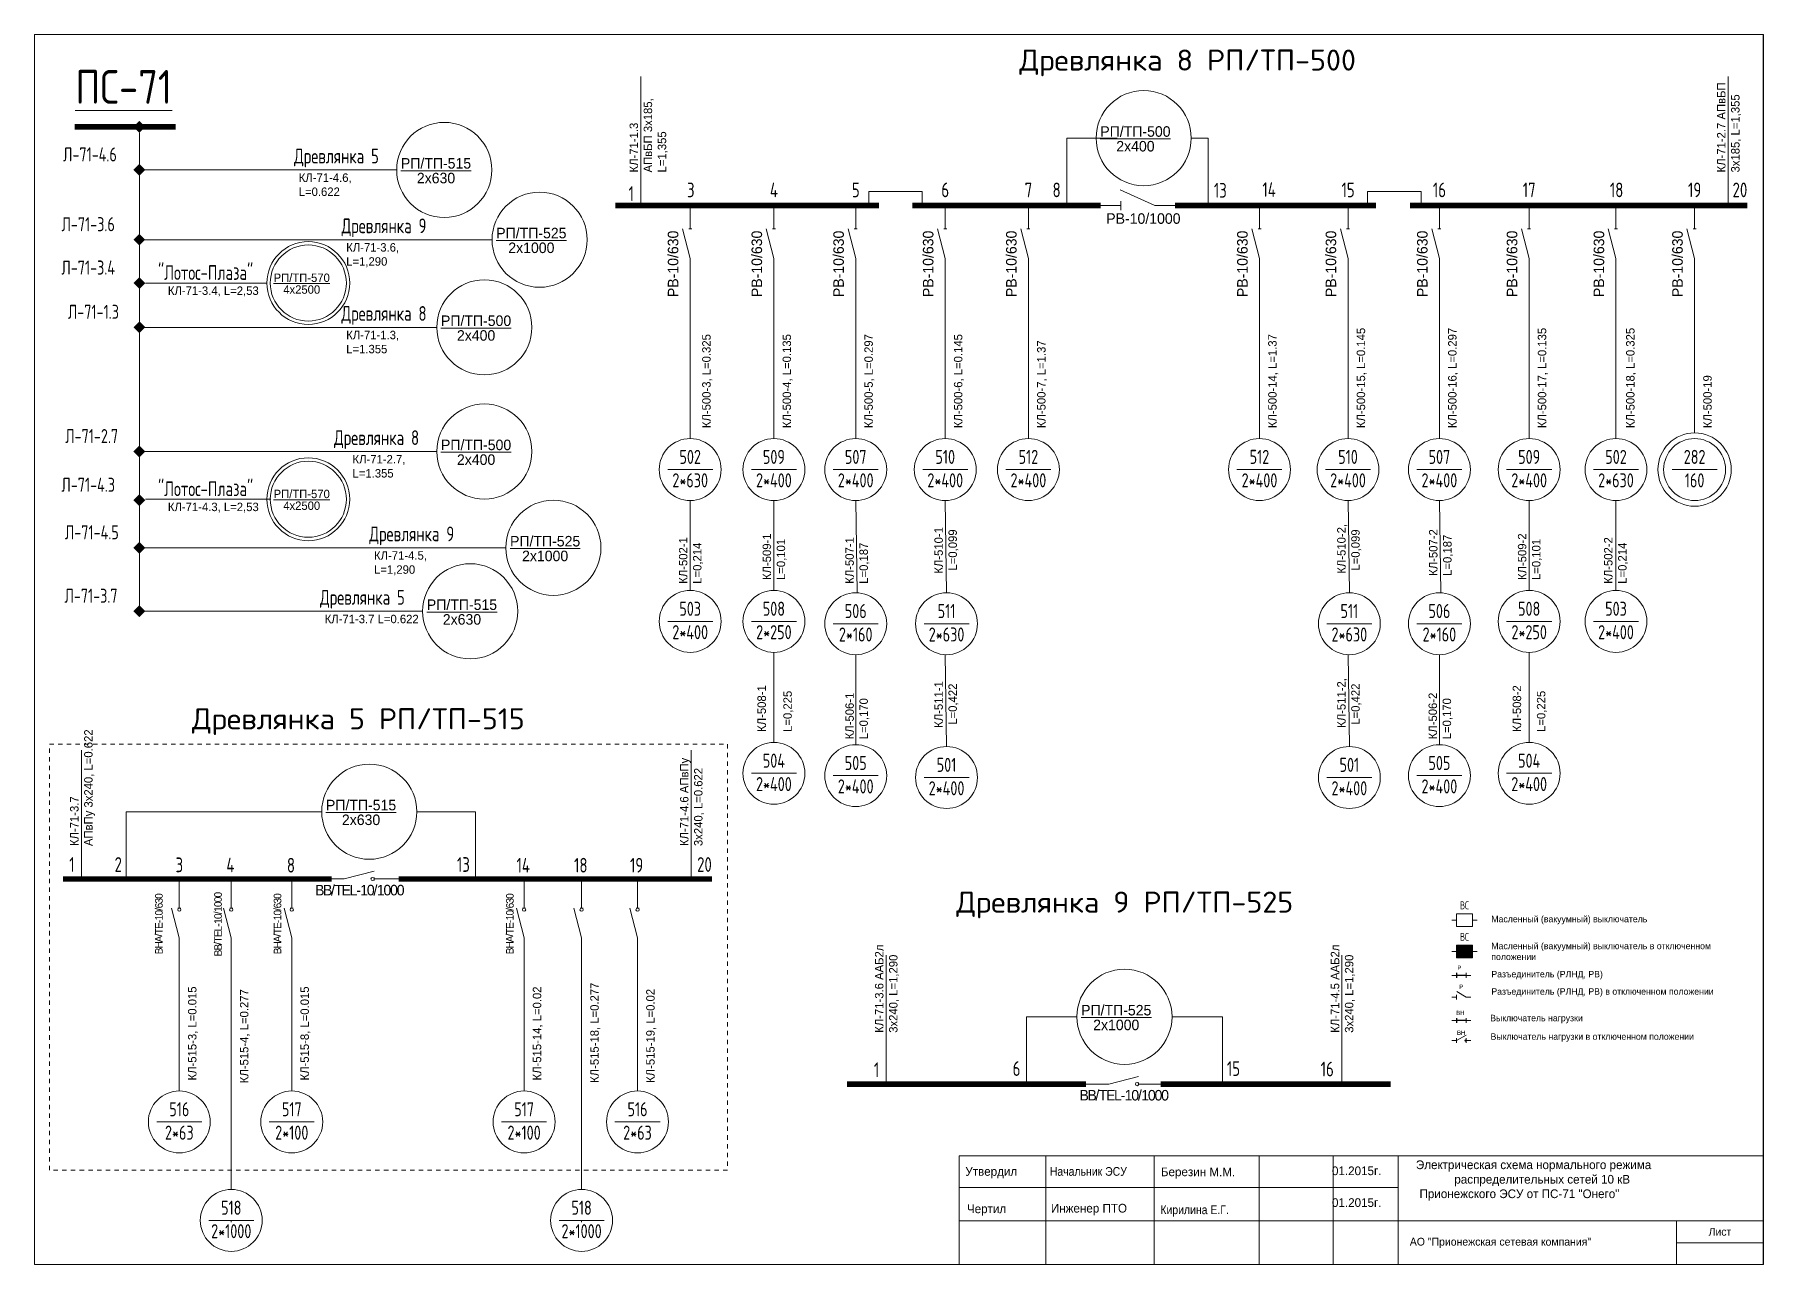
# Model space of a CAD drawing. Header units: millimetres. Extents: x 11 to 409, y 3 to 285.
import ezdxf
from ezdxf.enums import TextEntityAlignment as Align

# ---------------------------------------------------------------- set-up
doc = ezdxf.new("R2010")
doc.units = ezdxf.units.MM
doc.linetypes.add('ACAD_ISO02W100', pattern=[15, 12, -3])
doc.linetypes.add('JIS_02_1.0', pattern=[2, 1, -1])
for name, color, linetype, lineweight in [('10_КВ', 250, 'Continuous', 18), ('АТРИБУТЫ', 7, 'Continuous', 13), ('РАЗЪЕД_РУБИЛЬН', 150, 'Continuous', 13), ('ТЕКСТ', 7, 'Continuous', 13)]:
    doc.layers.add(name, color=color, linetype=linetype, lineweight=lineweight)
doc.layers.add('Слой1', color=7, linetype='Continuous', lineweight=13, plot=False)
doc.layers.add('СХ_ОПЕРАТИВНАЯ', color=10, linetype='Continuous')
doc.layers.add('ШУНТ_РАЗЪЕД', color=161, linetype='Continuous')
doc.styles.add('ATTRIB', font='txt.shx', dxfattribs={"width": 0.7, "height": 5})
doc.styles.add('dim', font='romans.shx', dxfattribs={"width": 0.7})
doc.styles.add('PRINADLEGNOST', font='txt.shx', dxfattribs={"width": 0.7, "height": 7})
doc.styles.add('МП', font='txt.shx', dxfattribs={"width": 0.7, "height": 2.5})
doc.styles.add('ПС', font='txt.shx', dxfattribs={"width": 0.8, "height": 12})
doc.styles.add('ТЕКСТ_МОДЕЛИ', font='txt.shx', dxfattribs={"width": 0.7, "height": 5})

# ---------------------------------------------------------------- blocks, each defined once
blk = doc.blocks.new('ПРИСОЕД_ШИНЕ')
at = {"color": 0}
blk.add_solid([(0, 2.12), (2.12, 0), (-2.12, 0), (0, -2.12)], dxfattribs=at)
at = {"layer": 'АТРИБУТЫ', "style": 'ATTRIB', "width": 0.7}
blk.add_attdef('ДИСП_НОМ', text='', height=5, dxfattribs=at).set_placement((0, 3.12), align=Align.CENTER)
blk = doc.blocks.new('НАЗВАНИЕ_ОБЪЕКТА')
at = {"layer": 'АТРИБУТЫ'}
for tag, height, style, width, p in [('НОМЕР-ПС', 12, 'ПС', 0.8, (0, 0)), ('МЕСТОПОЛОЖЕНИЕ', 10, 'МП', 0.7, (0, -22)), ('ПРИНАДЛЕЖНОСТЬ', 7, 'PRINADLEGNOST', 0.7, (0, -37))]:
    blk.add_attdef(tag, text='', height=height, dxfattribs=dict(at, style=style, width=width)).set_placement(p, align=Align.TOP_CENTER)
blk = doc.blocks.new('ТРАНСФ_ПОДСТ')
at = {"color": 7}
blk.add_line((-8, -11), (8, -11), dxfattribs=at)
at = {"color": 0}
blk.add_circle((0, -11), 11, dxfattribs=at)
at = {"layer": 'АТРИБУТЫ', "style": 'ATTRIB', "width": 0.7, "flags": 4}
for tag, p in [('OBOZN', (0, -9)), ('MOCHNOCT', (0, -17.33))]:
    blk.add_attdef(tag, text='', height=5, dxfattribs=at).set_placement(p, align=Align.CENTER)
at = {"layer": 'АТРИБУТЫ', "style": 'ТЕКСТ_МОДЕЛИ', "width": 0.7}
blk.add_attdef('MESTO_1', text='', height=5, dxfattribs=at).set_placement((14, -11), align=Align.BOTTOM_LEFT)
blk.add_attdef('MESTO_2', text='', height=5, dxfattribs=at).set_placement((14, -12), align=Align.TOP_LEFT)
blk = doc.blocks.new('ВЫКЛЮЧАТЕЛЬ')
at = {"color": 0, "linetype": 'ByBlock'}
for p, q in [((0, 0), (0, -3)), ((0, -13), (0, -16))]:
    blk.add_line(p, q, dxfattribs=at)
blk.add_lwpolyline([(-4, -3), (4, -3), (4, -13), (-4, -13)], close=True, dxfattribs=at)
at = {"layer": 'АТРИБУТЫ', "style": 'ATTRIB', "width": 0.7}
blk.add_attdef('ДИСП_НОМ', text='', height=5, dxfattribs=at).set_placement((-6, -8), align=Align.MIDDLE_RIGHT)
at = {"layer": 'АТРИБУТЫ', "style": 'ATTRIB', "width": 0.7, "flags": 1}
blk.add_attdef('КОД', text='', height=5, dxfattribs=at).set_placement((-6, -14), align=Align.MIDDLE_RIGHT)
blk = doc.blocks.new('РАЗЪЕДИНИТЕЛЬ')
at = {"color": 0, "linetype": 'ByBlock'}
for p, q in [((0, 0), (0, -3)), ((0, -9), (0, -12))]:
    blk.add_line(p, q, dxfattribs=at)
at = {"layer": 'РАЗЪЕД_РУБИЛЬН', "color": 0, "linetype": 'ByBlock'}
blk.add_line((-1.5, -3), (1.5, -3), dxfattribs=at)
at = {"layer": 'СХ_ОПЕРАТИВНАЯ', "color": 0, "linetype": 'ByBlock'}
blk.add_line((-1.5, -9), (1.5, -9), dxfattribs=at)
at = {"layer": 'ШУНТ_РАЗЪЕД', "color": 0}
blk.add_line((0, -3), (0, -9), dxfattribs=at)
at = {"layer": 'РАЗЪЕД_РУБИЛЬН', "color": 7, "style": 'ATTRIB', "width": 0.7}
blk.add_attdef('ДИСП_НОМ', text='', height=5, dxfattribs=at).set_placement((-4.75, -6), align=Align.MIDDLE_RIGHT)
at = {"layer": 'РАЗЪЕД_РУБИЛЬН', "color": 7, "style": 'ATTRIB', "width": 0.7, "flags": 1}
blk.add_attdef('КОД', text='', height=5, dxfattribs=at).set_placement((-4.75, -12), align=Align.MIDDLE_RIGHT)

msp = doc.modelspace()

# ---------------------------------------------------------------- hatches: boundary and pattern name
at = {"layer": '10_КВ'}
msp.add_hatch(color=7, dxfattribs=at).paths.add_polyline_path([(338.47, 76.01), (338.47, 73.1), (342.11, 73.1), (342.11, 76.01)])

# ---------------------------------------------------------------- linework, layer by layer
at = {"layer": '10_КВ', "ltscale": 100}
for p, q in [((150.81, 275.82), (150.81, 246.19)), ((400.93, 275.82), (400.93, 246.19)), ((248.81, 246.19), (248.81, 261.66)), ((248.81, 261.66), (260.41, 261.66)), ((281.3, 261.66), (277.42, 261.66)), ((281.3, 246.19), (281.3, 261.66)), ((269.05, 246.19), (261.1, 249.79)), ((261.21, 247.16), (261.21, 245.11)), ((162.18, 246.19), (162.18, 240.82)), ((181.43, 246.19), (181.43, 240.82)), ((200.25, 246.19), (200.25, 240.82)), ((220.84, 246.19), (220.84, 240.82)), ((239.97, 246.19), (239.97, 240.82)), ((256.56, 246.19), (261.21, 246.19)), ((269.05, 246.19), (273.69, 246.19)), ((293.12, 246.19), (293.12, 240.82)), ((313.48, 246.19), (313.48, 240.82)), ((334.5, 246.19), (334.5, 240.82)), ((355.15, 246.19), (355.15, 240.82)), ((375.12, 246.19), (375.12, 240.82)), ((393.2, 246.19), (393.2, 240.82)), ((162.18, 233.95), (160.41, 240.83)), ((161.83, 240.82), (162.18, 240.82)), ((162.18, 240.82), (162.52, 240.82)), ((181.43, 233.95), (179.66, 240.83)), ((181.09, 240.82), (181.43, 240.82)), ((181.43, 240.82), (181.77, 240.82)), ((200.25, 233.95), (198.48, 240.83)), ((199.9, 240.82), (200.25, 240.82)), ((200.25, 240.82), (200.59, 240.82)), ((220.84, 233.95), (219.07, 240.83)), ((220.5, 240.82), (220.84, 240.82)), ((220.84, 240.82), (221.18, 240.82)), ((239.97, 233.95), (238.2, 240.83)), ((239.63, 240.82), (239.97, 240.82)), ((239.97, 240.82), (240.32, 240.82)), ((293.12, 233.95), (291.36, 240.83)), ((292.78, 240.82), (293.12, 240.82)), ((293.12, 240.82), (293.47, 240.82)), ((313.48, 233.95), (311.72, 240.83)), ((313.14, 240.82), (313.48, 240.82)), ((313.48, 240.82), (313.83, 240.82)), ((334.5, 233.95), (332.74, 240.83)), ((334.16, 240.82), (334.5, 240.82)), ((334.5, 240.82), (334.85, 240.82)), ((355.15, 233.95), (353.38, 240.83)), ((354.8, 240.82), (355.15, 240.82)), ((355.15, 240.82), (355.49, 240.82)), ((375.12, 233.95), (373.35, 240.83)), ((374.77, 240.82), (375.12, 240.82)), ((375.12, 240.82), (375.46, 240.82)), ((393.2, 233.95), (391.43, 240.83)), ((392.85, 240.82), (393.2, 240.82)), ((393.2, 240.82), (393.54, 240.82)), ((162.18, 233.95), (162.18, 192.55)), ((181.43, 233.95), (181.43, 192.55)), ((200.25, 233.95), (200.25, 192.55)), ((220.84, 233.95), (220.84, 192.55)), ((239.97, 233.95), (239.97, 192.55)), ((293.12, 233.95), (293.12, 192.55)), ((313.48, 233.95), (313.48, 192.55)), ((334.5, 233.95), (334.5, 192.55)), ((355.15, 233.95), (355.15, 192.55)), ((375.12, 233.95), (375.12, 192.55)), ((393.2, 233.95), (393.2, 193.86)), ((162.18, 211.25), (162.18, 205.89)), ((375.12, 211.25), (375.12, 205.89)), ((162.18, 178.31), (162.18, 157.62)), ((181.43, 178.31), (181.43, 157.62)), ((200.25, 178.31), (200.55, 157.09)), ((220.84, 178.31), (221.14, 157.09)), ((313.48, 178.31), (313.79, 157.09)), ((334.5, 178.31), (334.81, 157.09)), ((355.15, 178.31), (355.15, 157.62)), ((375.12, 178.31), (375.12, 157.62)), ((181.43, 143.38), (181.43, 122.68)), ((200.25, 142.85), (200.25, 122.15)), ((220.84, 142.86), (221.14, 121.72)), ((313.48, 142.86), (313.79, 121.72)), ((334.5, 142.85), (334.5, 122.15)), ((22.16, 120.89), (22.16, 91.26)), ((162.4, 120.89), (162.4, 91.26)), ((32.46, 91.26), (32.46, 106.73)), ((32.46, 106.73), (77.43, 106.73)), ((112.77, 106.73), (99.31, 106.73)), ((112.77, 91.26), (112.77, 106.73)), ((82.62, 91.26), (89.5, 93.03)), ((89.5, 91.6), (89.5, 91.26)), ((44.67, 84.57), (44.67, 91.26)), ((56.62, 84.57), (56.62, 91.26)), ((70.54, 84.57), (70.54, 91.26)), ((77.98, 91.26), (82.62, 91.26)), ((89.5, 91.26), (95.11, 91.26)), ((89.5, 91.26), (89.5, 90.92)), ((123.98, 84.57), (123.98, 91.26)), ((137.2, 84.57), (137.2, 91.26)), ((150.06, 84.57), (150.06, 91.26)), ((44.67, 77.7), (42.91, 84.58)), ((44.33, 84.57), (44.67, 84.57)), ((44.67, 84.57), (45.02, 84.57)), ((56.62, 77.7), (54.85, 84.58)), ((56.28, 84.57), (56.62, 84.57)), ((56.62, 84.57), (56.96, 84.57)), ((70.54, 77.7), (68.77, 84.58)), ((70.2, 84.57), (70.54, 84.57)), ((70.54, 84.57), (70.89, 84.57)), ((123.98, 77.7), (122.21, 84.58)), ((123.64, 84.57), (123.98, 84.57)), ((123.98, 84.57), (124.32, 84.57)), ((137.2, 77.7), (135.43, 84.58)), ((136.86, 84.57), (137.2, 84.57)), ((137.2, 84.57), (137.55, 84.57)), ((150.06, 77.7), (148.29, 84.58)), ((149.72, 84.57), (150.06, 84.57)), ((150.06, 84.57), (150.41, 84.57)), ((44.67, 77.7), (44.67, 42.51)), ((56.62, 77.7), (56.62, 19.85)), ((70.54, 77.7), (70.54, 42.51)), ((123.98, 77.7), (123.98, 42.51)), ((137.2, 77.7), (137.2, 19.85)), ((150.06, 77.7), (150.06, 68.02)), ((207.24, 73.72), (207.24, 44.08)), ((312.09, 73.72), (312.09, 44.08)), ((150.06, 68.02), (150.06, 42.51)), ((239.53, 44.08), (239.53, 59.56)), ((239.53, 59.56), (251.13, 59.56)), ((251.13, 59.56), (239.53, 59.56)), ((284.61, 59.56), (273.01, 59.56)), ((284.61, 44.08), (284.61, 59.56)), ((253.25, 44.08), (257.89, 44.08)), ((253.81, 44.08), (258.45, 44.08)), ((258.45, 44.08), (265.33, 45.85)), ((265.33, 44.43), (265.33, 44.08)), ((265.33, 44.08), (270.94, 44.08)), ((265.33, 44.08), (265.33, 43.74)), ((265.74, 44.08), (270.38, 44.08)), ((56.62, 12.73), (56.62, 12.32)), ((137.2, 12.73), (137.2, 12.32))]:
    msp.add_line(p, q, dxfattribs=at)
at = {"layer": '10_КВ'}
for p, q in [((35.48, 152.83), (35.48, 262.89)), ((35.48, 254.34), (94.67, 254.34)), ((35.48, 238.29), (116.6, 238.29)), ((35.48, 218.14), (103.89, 218.14)), ((35.48, 189.58), (103.89, 189.58)), ((35.48, 167.43), (119.77, 167.43)), ((35.48, 152.83), (100.64, 152.83))]:
    msp.add_line(p, q, dxfattribs=at)
at = {"layer": '10_КВ', "color": 7, "ltscale": 100}
for p, q in [((64.81, 228.33), (36.86, 228.33)), ((65.72, 178.6), (36.86, 178.6))]:
    msp.add_line(p, q, dxfattribs=at)
at = {"layer": '10_КВ', "linetype": 'ACAD_ISO02W100', "ltscale": 100}
msp.add_line((355.15, 143.38), (355.15, 122.68), dxfattribs=at)
at = {"layer": '10_КВ', "color": 7}
for p, q in [((337.37, 64.07), (338.47, 64.07)), ((338.47, 64.07), (338.47, 64.62)), ((338.47, 64.07), (338.47, 63.52)), ((340.65, 64.07), (338.48, 65.38)), ((340.65, 64.07), (341.75, 64.07)), ((337.37, 54.08), (338.47, 54.08)), ((338.47, 54.08), (340.67, 55.32)), ((338.47, 53.54), (338.47, 54.63)), ((340.65, 53.54), (340.65, 54.63)), ((341.75, 54.08), (340.65, 54.08)), ((409.03, 27.61), (224.03, 27.61)), ((224.03, 27.61), (224.03, 2.61)), ((243.98, 27.61), (243.98, 2.61)), ((268.86, 27.61), (268.86, 2.61)), ((293.03, 27.61), (293.03, 2.61)), ((310.03, 27.61), (310.03, 2.61)), ((325.03, 27.61), (325.03, 2.61)), ((325.03, 20.3), (224.03, 20.3)), ((409.03, 12.61), (224.03, 12.61)), ((389.03, 2.61), (389.03, 12.61)), ((389.03, 7.61), (409.03, 7.61))]:
    msp.add_line(p, q, dxfattribs=at)
at = {"layer": '10_КВ', "linetype": 'Continuous'}
msp.add_lwpolyline([(11.38, 2.61), (409.03, 2.61), (409.03, 285.47), (11.38, 285.47)], close=True, dxfattribs=at)
at = {"layer": '10_КВ', "const_width": 1.29}
msp.add_lwpolyline([(43.84, 264.26), (20.62, 264.26)], dxfattribs=at)
at = {"layer": '10_КВ', "ltscale": 100, "const_width": 1.29}
for points in [[(205.59, 246.19), (144.95, 246.19)], [(256.56, 246.19), (213.31, 246.19)], [(319.94, 246.19), (273.69, 246.19)], [(405.36, 246.19), (327.75, 246.19)], [(79.74, 91.26), (17.92, 91.26)], [(79.74, 91.26), (41.63, 91.26)], [(167.18, 91.26), (95.11, 91.26)], [(253.25, 44.08), (198.21, 44.08)], [(323.33, 44.08), (270.38, 44.08)]]:
    msp.add_lwpolyline(points, dxfattribs=at)
at = {"layer": '10_КВ', "ltscale": 100}
for points in [[(203.23, 246.19), (203.23, 249.39), (215.5, 249.39), (215.5, 246.19)], [(318, 246.19), (318, 249.39), (330.27, 249.39), (330.27, 246.19)]]:
    msp.add_lwpolyline(points, dxfattribs=at)
at = {"layer": '10_КВ', "linetype": 'JIS_02_1.0'}
msp.add_lwpolyline([(14.82, 122.3), (170.75, 122.3), (170.75, 24.3), (14.82, 24.3)], close=True, dxfattribs=at)
at = {"layer": '10_КВ', "ltscale": 100}
for centre, radius in [((266.48, 261.66), 10.94), ((105.61, 254.34), 10.94), ((127.54, 238.29), 10.94), ((74.34, 228.33), 8.75), ((114.83, 218.14), 10.94), ((114.83, 189.58), 10.94), ((393.2, 185.43), 8.43), ((74.34, 178.6), 8.75), ((130.71, 167.43), 10.94), ((111.58, 152.83), 10.94), ((88.37, 106.73), 10.94), ((89.12, 91.26), 0.377), ((44.67, 84.2), 0.377), ((56.62, 84.2), 0.377), ((70.54, 84.2), 0.377), ((123.98, 84.2), 0.377), ((137.2, 84.2), 0.377), ((150.06, 84.2), 0.377), ((262.07, 59.56), 10.94), ((264.95, 44.08), 0.377)]:
    msp.add_circle(centre, radius, dxfattribs=at)
at = {"layer": '10_КВ', "color": 7, "ltscale": 100}
for centre in [(74.34, 228.33), (74.34, 178.6)]:
    msp.add_circle(centre, 9.53, dxfattribs=at)
at = {"layer": '10_КВ', "color": 7}
msp.add_circle((340.5, 54.08), 0.154, dxfattribs=at)
at = {"layer": 'Слой1', "color": 3}
msp.add_lwpolyline([(408.96, 285.47), (408.96, 2.61)], dxfattribs=at)

# ---------------------------------------------------------------- block references
at = {"layer": '10_КВ'}
ref = msp.add_blockref('НАЗВАНИЕ_ОБЪЕКТА', (41.7, 280.85), dxfattribs=dict(at, xscale=-0.6471746962005072, yscale=0.6471746962003312, zscale=0.6471746962003057))
ref.add_attrib('НОМЕР-ПС', '%%UПС-71', dxfattribs={"layer": 'АТРИБУТЫ', "height": 7.766, "style": 'ПС', "width": 0.8}).set_placement((31.87, 277.33), align=Align.TOP_CENTER)
at = {"layer": '10_КВ', "xscale": -0.6471746962005072, "yscale": 0.6471746962003312, "zscale": 0.6471746962003057}
msp.add_blockref('ПРИСОЕД_ШИНЕ', (35.48, 264.26), dxfattribs=at)
at = {"layer": '10_КВ', "linetype": 'Continuous'}
ref = msp.add_blockref('ПРИСОЕД_ШИНЕ', (35.48, 254.34), dxfattribs=dict(at, xscale=0.6471746962005072, yscale=0.6471746962005072, zscale=0.6471746962005072))
ref.add_attrib('ДИСП_НОМ', 'Л-71-4.6', dxfattribs={"layer": 'АТРИБУТЫ', "height": 3.236, "style": 'ATTRIB', "width": 0.7}).set_placement((24.12, 256.29), align=Align.CENTER)
ref = msp.add_blockref('ПРИСОЕД_ШИНЕ', (35.48, 238.3), dxfattribs=dict(at, xscale=0.6471746962005072, yscale=0.6471746962005072, zscale=0.6471746962005072))
ref.add_attrib('ДИСП_НОМ', 'Л-71-3.6', dxfattribs={"layer": 'АТРИБУТЫ', "height": 3.236, "style": 'ATTRIB', "width": 0.7}).set_placement((23.72, 240.24), align=Align.CENTER)
ref = msp.add_blockref('ПРИСОЕД_ШИНЕ', (35.48, 228.33), dxfattribs=dict(at, xscale=0.6471746962005072, yscale=0.6471746962005072, zscale=0.6471746962005072))
ref.add_attrib('ДИСП_НОМ', 'Л-71-3.4', dxfattribs={"layer": 'АТРИБУТЫ', "height": 3.236, "style": 'ATTRIB', "width": 0.7}).set_placement((23.72, 230.27), align=Align.CENTER)
ref = msp.add_blockref('ПРИСОЕД_ШИНЕ', (35.48, 218.15), dxfattribs=dict(at, xscale=0.6471746962005072, yscale=0.6471746962005072, zscale=0.6471746962005072))
ref.add_attrib('ДИСП_НОМ', 'Л-71-1.3', dxfattribs={"layer": 'АТРИБУТЫ', "height": 3.236, "style": 'ATTRIB', "width": 0.7}).set_placement((24.92, 220.09), align=Align.CENTER)
ref = msp.add_blockref('ПРИСОЕД_ШИНЕ', (35.48, 189.56), dxfattribs=dict(at, xscale=0.6471746962005072, yscale=0.6471746962005072, zscale=0.6471746962005072))
ref.add_attrib('ДИСП_НОМ', 'Л-71-2.7', dxfattribs={"layer": 'АТРИБУТЫ', "height": 3.236, "style": 'ATTRIB', "width": 0.7}).set_placement((24.52, 191.51), align=Align.CENTER)
at = {"layer": '10_КВ', "ltscale": 100, "xscale": 0.6471746962003312, "yscale": 0.6471746962003312, "zscale": 0.6471746962003312}
for p, values in [((162.18, 192.55), {'OBOZN': '502', 'MOCHNOCT': '2*630'}), ((181.43, 192.55), {'OBOZN': '509', 'MOCHNOCT': '2*400'}), ((200.25, 192.55), {'OBOZN': '507', 'MOCHNOCT': '2*400'}), ((220.84, 192.55), {'OBOZN': '510', 'MOCHNOCT': '2*400'}), ((239.97, 192.55), {'OBOZN': '512', 'MOCHNOCT': '2*400'}), ((313.48, 192.55), {'OBOZN': '510', 'MOCHNOCT': '2*400'}), ((334.5, 192.55), {'OBOZN': '507', 'MOCHNOCT': '2*400'}), ((355.15, 192.55), {'OBOZN': '509', 'MOCHNOCT': '2*400'}), ((375.12, 192.55), {'OBOZN': '502', 'MOCHNOCT': '2*630'}), ((393.2, 192.55), {'OBOZN': '282', 'MOCHNOCT': '160'}), ((162.18, 157.62), {'OBOZN': '503', 'MOCHNOCT': '2*400'}), ((181.43, 157.62), {'OBOZN': '508', 'MOCHNOCT': '2*250'}), ((200.25, 157.09), {'OBOZN': '506', 'MOCHNOCT': '2*160'}), ((221.14, 157.09), {'OBOZN': '511', 'MOCHNOCT': '2*630'}), ((313.79, 157.09), {'OBOZN': '511', 'MOCHNOCT': '2*630'}), ((334.5, 157.09), {'OBOZN': '506', 'MOCHNOCT': '2*160'}), ((355.15, 157.62), {'OBOZN': '508', 'MOCHNOCT': '2*250'}), ((375.12, 157.62), {'OBOZN': '503', 'MOCHNOCT': '2*400'}), ((181.43, 122.68), {'OBOZN': '504', 'MOCHNOCT': '2*400'}), ((200.25, 122.15), {'OBOZN': '505', 'MOCHNOCT': '2*400'}), ((221.14, 121.72), {'OBOZN': '501', 'MOCHNOCT': '2*400'}), ((313.79, 121.72), {'OBOZN': '501', 'MOCHNOCT': '2*400'}), ((334.5, 122.15), {'OBOZN': '505', 'MOCHNOCT': '2*400'}), ((44.67, 42.51), {'OBOZN': '516', 'MOCHNOCT': '2*63'}), ((70.54, 42.51), {'OBOZN': '517', 'MOCHNOCT': '2*100'}), ((123.98, 42.51), {'OBOZN': '517', 'MOCHNOCT': '2*100'}), ((150.06, 42.51), {'OBOZN': '516', 'MOCHNOCT': '2*63'}), ((56.62, 19.85), {'OBOZN': '518', 'MOCHNOCT': '2*1000'}), ((137.2, 19.85), {'OBOZN': '518', 'MOCHNOCT': '2*1000'})]:
    msp.add_blockref('ТРАНСФ_ПОДСТ', p, dxfattribs=at).add_auto_attribs(values)
at = {"layer": '10_КВ', "ltscale": 100}
ref = msp.add_blockref('ТРАНСФ_ПОДСТ', (293.12, 192.55), dxfattribs=dict(at, xscale=-0.6471746962003312, yscale=0.6471746962003312, zscale=0.6471746962003312))
ref.add_attrib('OBOZN', '512', dxfattribs={"layer": 'АТРИБУТЫ', "height": 3.236, "style": 'ATTRIB', "width": 0.7, "flags": 4}).set_placement((293.12, 186.73), align=Align.CENTER)
ref.add_attrib('MOCHNOCT', '2*400', dxfattribs={"layer": 'АТРИБУТЫ', "height": 3.236, "style": 'ATTRIB', "width": 0.7, "flags": 4}).set_placement((293.12, 181.33), align=Align.CENTER)
at = {"layer": '10_КВ', "linetype": 'Continuous'}
ref = msp.add_blockref('ПРИСОЕД_ШИНЕ', (35.48, 178.37), dxfattribs=dict(at, xscale=0.6471746962005072, yscale=0.6471746962005072, zscale=0.6471746962005072))
ref.add_attrib('ДИСП_НОМ', 'Л-71-4.3', dxfattribs={"layer": 'АТРИБУТЫ', "height": 3.236, "style": 'ATTRIB', "width": 0.7}).set_placement((23.72, 180.31), align=Align.CENTER)
ref = msp.add_blockref('ПРИСОЕД_ШИНЕ', (35.48, 167.44), dxfattribs=dict(at, xscale=0.6471746962005072, yscale=0.6471746962005072, zscale=0.6471746962005072))
ref.add_attrib('ДИСП_НОМ', 'Л-71-4.5', dxfattribs={"layer": 'АТРИБУТЫ', "height": 3.236, "style": 'ATTRIB', "width": 0.7}).set_placement((24.56, 169.38), align=Align.CENTER)
ref = msp.add_blockref('ПРИСОЕД_ШИНЕ', (35.48, 152.84), dxfattribs=dict(at, xscale=0.6471746962005072, yscale=0.6471746962005072, zscale=0.6471746962005072))
ref.add_attrib('ДИСП_НОМ', 'Л-71-3.7', dxfattribs={"layer": 'АТРИБУТЫ', "height": 3.236, "style": 'ATTRIB', "width": 0.7}).set_placement((24.36, 154.78), align=Align.CENTER)
at = {"layer": '10_КВ', "linetype": 'ACAD_ISO02W100', "ltscale": 100, "xscale": 0.6471746962003312, "yscale": 0.6471746962003312, "zscale": 0.6471746962003312}
for p, values in [((181.43, 157.62), {'OBOZN': '508', 'MOCHNOCT': '2*250'}), ((355.15, 157.62), {'OBOZN': '508', 'MOCHNOCT': '2*250'}), ((355.15, 122.68), {'OBOZN': '504', 'MOCHNOCT': '2*400'})]:
    msp.add_blockref('ТРАНСФ_ПОДСТ', p, dxfattribs=at).add_auto_attribs(values)
at = {"layer": '10_КВ', "color": 7}
ref = msp.add_blockref('ВЫКЛЮЧАТЕЛЬ', (343.2, 81.8), dxfattribs=dict(at, xscale=-0.3645000000001346, yscale=0.3645000000001346, zscale=0.3645, rotation=270))
ref.add_attrib('ДИСП_НОМ', 'ВС', dxfattribs={"layer": 'АТРИБУТЫ', "height": 1.823, "style": 'ATTRIB', "width": 0.7}).set_placement((341.3, 85.2), align=Align.MIDDLE_RIGHT)
ref = msp.add_blockref('ВЫКЛЮЧАТЕЛЬ', (343.2, 74.55), dxfattribs=dict(at, xscale=-0.3645000000001346, yscale=0.3645000000001346, zscale=0.3645, rotation=270))
ref.add_attrib('ДИСП_НОМ', 'ВС', dxfattribs={"layer": 'АТРИБУТЫ', "height": 1.823, "style": 'ATTRIB', "width": 0.7}).set_placement((341.3, 77.95), align=Align.MIDDLE_RIGHT)
ref = msp.add_blockref('РАЗЪЕДИНИТЕЛЬ', (341.75, 69.1), dxfattribs=dict(at, xscale=0.3645000000001346, yscale=0.3645000000001346, zscale=0.3645000000001346, rotation=270))
ref.add_attrib('ДИСП_НОМ', 'Р', dxfattribs={"layer": 'РАЗЪЕД_РУБИЛЬН', "color": 7, "height": 1}).set_placement((339.56, 70.83), align=Align.MIDDLE_RIGHT)
ref = msp.add_blockref('РАЗЪЕДИНИТЕЛЬ', (341.75, 58.72), dxfattribs=dict(at, xscale=0.3645000000001346, yscale=0.3645000000001346, zscale=0.3645000000001346, rotation=270))
ref.add_attrib('ДИСП_НОМ', 'ВН', dxfattribs={"layer": 'РАЗЪЕД_РУБИЛЬН', "color": 7, "height": 1}).set_placement((340.28, 60.45), align=Align.MIDDLE_RIGHT)

# ---------------------------------------------------------------- texts
at = {"layer": '10_КВ', "style": 'dim'}
for s, p in [('Древлянка 8 РП/ТП-500', (276.6, 278.97)), ('Древлянка 5 РП/ТП-515', (85.84, 127.46)), ('Древлянка 9 РП/ТП-525', (262.12, 85.3))]:
    msp.add_text(s, height=4.8363, dxfattribs=at).set_placement(p, align=Align.MIDDLE)
at = {"layer": '10_КВ', "ltscale": 100, "style": 'dim', "width": 0.7}
for s, height, p in [('Древлянка 5', 3.3854, (80.82, 257.07)), ('1', 3.39, (148.62, 248.88)), ('3', 3.39, (162.32, 249.75)), ('4', 3.39, (181.44, 249.75)), ('5', 3.39, (200.26, 249.75)), ('6', 3.39, (220.85, 249.75)), ('7', 3.39, (239.98, 249.75)), ('8', 3.39, (246.46, 249.75)), ('13', 3.385, (284.11, 249.66)), ('14', 3.385, (295.34, 249.83)), ('15', 3.385, (313.49, 249.75)), ('16', 3.385, (334.51, 249.75)), ('17', 3.385, (355.15, 249.75)), ('18', 3.385, (375.26, 249.75)), ('19', 3.385, (393.21, 249.75)), ('20', 3.385, (403.63, 249.75)), ('"Лотос-Плаза"', 3.3854, (50.72, 231.07)), ('"Лотос-Плаза"', 3.3854, (50.72, 181.34)), ('Древлянка 5', 3.3854, (86.79, 155.57)), ('1', 3.39, (19.98, 94.59)), ('2', 3.39, (30.63, 94.59)), ('3', 3.39, (44.68, 94.51)), ('4', 3.39, (56.42, 94.51)), ('8', 3.39, (70.35, 94.43)), ('13', 3.385, (110.02, 94.59)), ('14', 3.385, (123.78, 94.43)), ('18', 3.385, (137.01, 94.43)), ('19', 3.385, (149.86, 94.43)), ('20', 3.385, (165.46, 94.59)), ('1', 3.39, (205.06, 47.39)), ('6', 3.39, (237.25, 47.65)), ('15', 3.385, (287.13, 47.65)), ('16', 3.385, (308.71, 47.55))]:
    msp.add_text(s, height=height, dxfattribs=at).set_placement(p, align=Align.MIDDLE)
at = {"layer": '10_КВ', "style": 'dim', "width": 0.7}
for s, p in [('Древлянка 9', (91.75, 241.03)), ('Древлянка 8', (91.75, 220.88)), ('Древлянка 8', (90.04, 192.31)), ('Древлянка 9', (98.14, 170.17))]:
    msp.add_text(s, height=3.3854, dxfattribs=at).set_placement(p, align=Align.MIDDLE)
at = {"layer": '10_КВ', "ltscale": 100, "attachment_point": 1, "rotation": 90}
for s, insert, char_height, width in [('КЛ-71-1.3\\PАПвБП 3х185, L=1,355', (148.24, 253.76), 1.9415, 25.6038), ('КЛ-71-2.7 АПвБП 3х185, L=1,355', (398.36, 253.76), 1.9415, 25.6038), ('КЛ-500-3, L=0.325', (164.94, 194.96), 1.9415, 31.4978), ('КЛ-500-4, L=0.135', (183.43, 194.96), 1.9415, 31.4978), ('КЛ-500-5, L=0.297', (202.24, 194.96), 1.9415, 31.4978), ('КЛ-500-6, L=0.145', (222.84, 194.96), 1.9415, 31.4978), ('КЛ-500-7, L=1.37', (241.97, 194.96), 1.9415, 31.4978), ('КЛ-500-14, L=1.37', (295.12, 194.96), 1.9415, 31.4978), ('КЛ-500-15, L=0.145', (315.48, 194.96), 1.9415, 31.4978), ('КЛ-500-16, L=0.297', (336.5, 194.96), 1.9415, 31.4978), ('КЛ-500-17, L=0.135', (357.14, 194.96), 1.9415, 31.4978), ('КЛ-500-18, L=0.325', (377.44, 194.96), 1.9415, 31.4978), ('КЛ-500-19', (395.19, 194.96), 1.942, 31.4978), ('КЛ-510-1\\P L=0,099', (218.34, 161.48), 1.942, 31.4978), ('КЛ-510-2,\\P L=0,099', (310.99, 161.48), 1.942, 31.4978), ('КЛ-507-2\\PL=0,187', (332.12, 160.98), 1.942, 20.609), ('КЛ-502-1\\PL=0,214', (159.59, 159.16), 1.942, 20.609), ('КЛ-509-1\\PL=0,101', (178.84, 160.02), 1.942, 20.609), ('КЛ-507-1\\PL=0,187', (197.87, 159.16), 1.942, 20.609), ('КЛ-509-2\\PL=0,101', (352.56, 160.02), 1.942, 20.609), ('КЛ-502-2\\PL=0,214', (372.37, 159.16), 1.942, 20.609), ('КЛ-508-1', (177.65, 125.09), 1.942, 20.609), ('КЛ-511-1\\P L=0,422', (218.34, 126.02), 1.942, 31.4978), ('КЛ-511-2,\\P L=0,422', (310.99, 126.02), 1.942, 31.4978), ('КЛ-508-2', (351.36, 125.09), 1.942, 20.609), ('L=0,225', (183.6, 125.09), 1.942, 20.609), ('КЛ-506-1\\PL=0,170', (197.87, 123.39), 1.942, 20.609), ('КЛ-506-2\\PL=0,170', (332.01, 123.39), 1.942, 20.609), ('L=0,225', (356.93, 125.09), 1.942, 20.609), ('КЛ-71-3.7\\PАПвПу 3х240, L=0.622', (19.55, 98.83), 1.9415, 28.8195), ('КЛ-71-4.6 АПвПу 3х240, L=0.622', (159.83, 98.83), 1.9415, 23.4714), ('КЛ-71-3.6 ААБ2л 3х240, L=1,290', (204.68, 55.88), 1.9415, 23.4714), ('КЛ-71-4.5 ААБ2л 3х240, L=1,290', (309.53, 55.88), 1.9415, 23.4714), ('КЛ-515-3, L=0.015', (46.67, 44.92), 1.9415, 46.337), ('КЛ-515-4, L=0.277', (58.62, 44.29), 1.9415, 46.337), ('КЛ-515-8, L=0.015', (72.54, 44.92), 1.9415, 46.337), ('КЛ-515-14, L=0.02', (125.98, 44.92), 1.9415, 46.337), ('КЛ-515-18, L=0.277', (139.2, 44.36), 1.9415, 46.337), ('КЛ-515-19, L=0.02', (152.06, 44.36), 1.9415, 46.337)]:
    msp.add_mtext(s, dxfattribs=dict(at, insert=insert, char_height=char_height, width=width))
at = {"layer": '10_КВ', "attachment_point": 1}
for s, width, heights, insert, char_height in [('\\A1;\\SРП\\/ТП-500/2х400;', 40.3332, [0], (256.51, 264.39), 2.4181), ('\\A1;\\SРП\\/ТП-515/2х630;', 40.3332, [0], (95.64, 257.07), 2.4181), ('РВ-10/1000', 11.8664, [0], (257.88, 244.37), 2.418), ('\\A1;\\SРП\\/ТП-525/2х1000;', 40.3332, [0], (117.57, 241.03), 2.4181), ('\\A1;\\SРП\\/ТП-570/4х2500;', 40.3332, [0], (66.37, 230.51), 1.9345), ('\\A1;\\SРП\\/ТП-500/2х400;', 40.3332, [0], (104.86, 220.87), 2.4181), ('\\A1;\\SРП\\/ТП-500/2х400;', 40.3332, [0], (104.86, 192.31), 2.4181), ('\\A1;\\SРП\\/ТП-570/4х2500;', 40.3332, [0], (66.37, 180.79), 1.9345), ('\\A1;\\SРП\\/ТП-525/2х1000;', 40.3332, [0], (120.74, 170.16), 2.4181), ('\\A1;\\SРП\\/ТП-515/2х630;', 40.3332, [0], (101.61, 155.56), 2.4181), ('\\A1;\\SРП\\/ТП-515/2х630;', 40.3332, [0], (78.4, 109.47), 2.4181), ('{\\T0.75;ВВ/ТЕL-10/1000}', 11.8664, [3.78], (75.89, 89.91), 2.4181), ('\\A1;\\SРП\\/ТП-525/2х1000;', 40.3332, [0], (252.1, 62.29), 2.4181), ('{\\T0.75;ВВ/ТЕL-10/1000}', 11.8664, [3.78], (251.72, 42.73), 2.4181)]:
    msp.add_mtext_dynamic_manual_height_columns(s, width=width, gutter_width=1209.07, heights=heights, dxfattribs=dict(at, insert=insert, char_height=char_height))
at = {"layer": '10_КВ', "ltscale": 100, "width": 20.609, "attachment_point": 1}
for s, insert, char_height in [('КЛ-71-4.6, L=0.622', (72.14, 253.54), 1.9415), ('КЛ-71-3.6,\\PL=1,290', (83.06, 237.5), 1.942), ('КЛ-71-3.4, L=2,53', (42.04, 227.54), 1.9415), ('КЛ-71-1.3,\\PL=1.355', (83.06, 217.35), 1.942), ('КЛ-71-2.7,\\PL=1.355', (84.51, 188.78), 1.942), ('КЛ-71-4.3, L=2,53', (42.04, 177.81), 1.9415), ('КЛ-71-4.5,\\PL=1,290', (89.46, 166.64), 1.942), ('КЛ-71-3.7 L=0.622', (78.11, 152.03), 1.9415)]:
    msp.add_mtext(s, dxfattribs=dict(at, insert=insert, char_height=char_height))
at = {"layer": '10_КВ', "attachment_point": 1, "rotation": 90}
for s, insert, char_height in [('РВ-10/630', (157.03, 225.1), 2.418), ('РВ-10/630', (176.29, 225.1), 2.418), ('РВ-10/630', (195.1, 225.1), 2.418), ('РВ-10/630', (215.7, 225.1), 2.418), ('РВ-10/630', (234.83, 225.1), 2.418), ('РВ-10/630', (287.98, 225.1), 2.418), ('РВ-10/630', (308.34, 225.1), 2.418), ('РВ-10/630', (329.36, 225.1), 2.418), ('РВ-10/630', (350, 225.1), 2.418), ('РВ-10/630', (369.98, 225.1), 2.418), ('РВ-10/630', (388.05, 225.1), 2.418), ('{\\T0.75;ВНА/ТЕ-10/630}', (39.1, 73.94), 1.7411), ('{\\T0.75;ВВ/ТЕL-10/1000}', (52.7, 73.47), 1.7411), ('{\\T0.75;ВНА/ТЕ-10/630}', (66.39, 73.94), 1.7411), ('{\\T0.75;ВНА/ТЕ-10/630}', (119.83, 73.94), 1.7411)]:
    msp.add_mtext_dynamic_manual_height_columns(s, width=11.8664, gutter_width=1209.07, heights=[3.78], dxfattribs=dict(at, insert=insert, char_height=char_height))
at = {"layer": '10_КВ', "color": 7}
for s, insert, char_height, width, attachment_point in [('Масленный (вакуумный) выключатель', (346.44, 82.8), 1.5, 55.4937, 1), ('Масленный (вакуумный) выключатель в отключенном положении', (346.44, 76.61), 1.5, 55.4937, 1), ('Разъединитель (РЛНД, РВ)', (346.44, 70.13), 1.5, 55.4937, 1), ('Разъединитель (РЛНД, РВ) в отключенном положении', (346.44, 66.14), 1.5, 55.4937, 1), ('Выключатель нагрузки', (346.19, 60.03), 1.5, 55.4937, 1), ('ВН', (338.55, 56.39), 1, 55.4937, 1), ('Выключатель нагрузки в отключенном положении', (346.27, 55.77), 1.5, 55.4937, 1), ('Утвердил', (225.46, 25), 2, 17, 1), ('{\\W0.9;Начальник ЭСУ}', (244.89, 25), 2, 28.2382, 1), ('Березин М.М.', (270.44, 24.9), 2, 24.7074, 1), (' 01.2015г.', (309.05, 25.14), 2, 23.9771, 1), ('\\pi9.1668;Электрическая схема нормального режима \\P\\pi18;распределительных сетей 10 кВ\\P\\pi10;Прионежского ЭСУ от ПС-71 "Онего"', (319.93, 26.53), 2, 84, 1), ('Чертил', (225.83, 16.4), 2, 17, 1), ('Инженер ПТО', (245.14, 16.54), 2, 23.9771, 1), ('{\\W0.9;Кирилина Е.Г.}', (270.32, 16.17), 2, 24.7074, 1), (' 01.2015г.', (309.05, 17.83), 2, 23.9771, 1), ('АО "Прионежская сетевая компания"', (327.7, 8.74), 1.8, 74.3787, 1), ('Лист', (399.03, 10.11), 1.8, 20, 5)]:
    msp.add_mtext(s, dxfattribs=dict(at, insert=insert, char_height=char_height, width=width, attachment_point=attachment_point))
at = {"layer": 'ТЕКСТ', "color": 7, "insert": (339.06, 66.96), "char_height": 1, "width": 4.6504, "attachment_point": 1}
msp.add_mtext('Р', dxfattribs=at)

doc.saveas('drawing.dxf')
